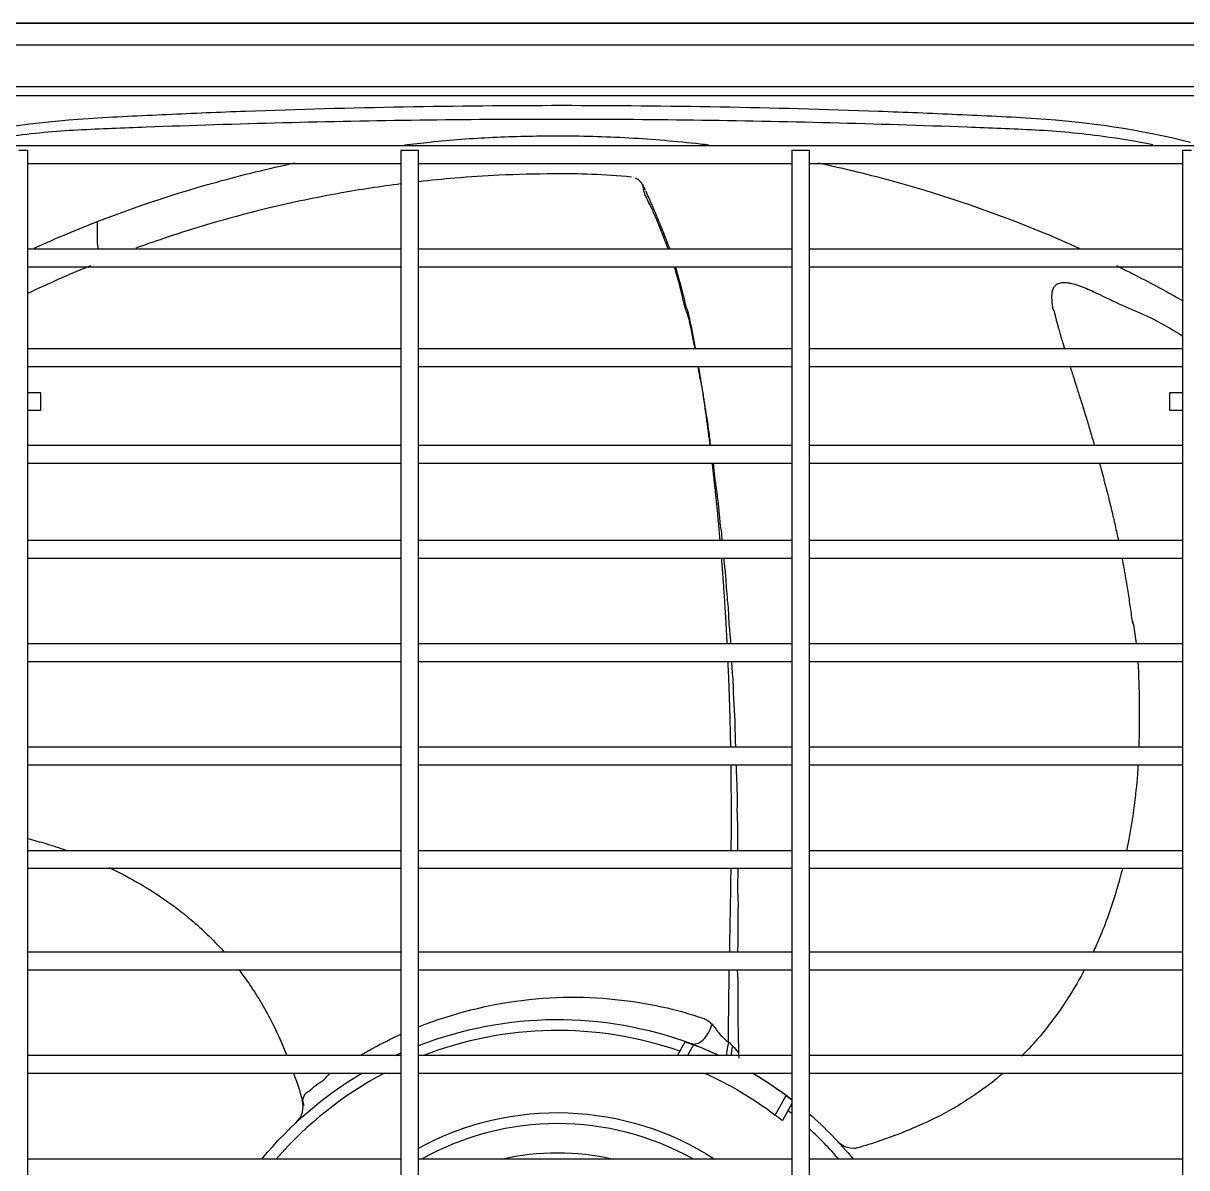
# Model space of a CAD drawing. Extents: x 58467 to 79089, y -33726 to -17391.
# Drawn here: x 78310.52 to 78336.95, y -19117.69 to -19091.69 of the extents above; entities that cross this region are included whole.
import ezdxf

# ---------------------------------------------------------------- set-up
doc = ezdxf.new("R2010")
doc.units = 0
doc.header["$LTSCALE"] = 100

# ---------------------------------------------------------------- blocks, each defined once
blk = doc.blocks.new('ZSGT')
at = {"color": 3}
for p, q in [((40323.672, -24502.831, -3.539), (40255.667, -24502.831, -3.539)), ((40255.667, -24502.831, -3.539), (40323.719, -24502.831, -3.539)), ((40323.672, -24502.831, -3.539), (40255.667, -24502.831, -3.539)), ((40323.719, -24503.331, -3.539), (40255.667, -24503.331, -3.539)), ((40262.103, -24504.271, -3.539), (40311.158, -24504.271, -3.539)), ((40311.07, -24504.483, -3.539), (40262.255, -24504.483, -3.539)), ((40309.327, -24505.617, -3.539), (40263.934, -24505.617, -3.539)), ((40273.312, -24505.717, -3.539), (40273.512, -24505.717, -3.539)), ((40273.512, -24624.08, -3.539), (40273.512, -24505.717, -3.539)), ((40281.991, -24505.717, -3.539), (40281.991, -24624.08, -3.539)), ((40281.991, -24505.717, -3.539), (40282.191, -24505.717, -3.539)), ((40282.191, -24505.717, -3.539), (40282.391, -24505.717, -3.539)), ((40282.391, -24624.08, -3.539), (40282.391, -24505.717, -3.539)), ((40290.87, -24505.717, -3.539), (40290.87, -24624.08, -3.539)), ((40290.87, -24505.717, -3.539), (40291.07, -24505.717, -3.539)), ((40291.07, -24505.717, -3.539), (40291.27, -24505.717, -3.539)), ((40291.27, -24624.08, -3.539), (40291.27, -24505.717, -3.539)), ((40299.748, -24505.717, -3.539), (40299.748, -24624.08, -3.539)), ((40299.748, -24505.717, -3.539), (40299.948, -24505.717, -3.539)), ((40273.512, -24506.017, -3.539), (40281.992, -24506.017, -3.539)), ((40282.391, -24506.017, -3.539), (40290.87, -24506.017, -3.539)), ((40291.269, -24506.017, -3.539), (40299.748, -24506.017, -3.539)), ((40275.098, -24507.86, -3.539), (40275.098, -24507.361, -3.539)), ((40281.992, -24507.966, -3.539), (40273.512, -24507.966, -3.539)), ((40290.87, -24507.966, -3.539), (40282.391, -24507.966, -3.539)), ((40299.748, -24507.966, -3.539), (40291.269, -24507.966, -3.539)), ((40273.512, -24508.366, -3.539), (40281.992, -24508.366, -3.539)), ((40282.391, -24508.366, -3.539), (40290.87, -24508.366, -3.539)), ((40291.269, -24508.366, -3.539), (40299.748, -24508.366, -3.539)), ((40281.991, -24510.226, -3.539), (40273.513, -24510.226, -3.539)), ((40290.87, -24510.226, -3.539), (40282.391, -24510.226, -3.539)), ((40299.748, -24510.226, -3.539), (40291.27, -24510.226, -3.539)), ((40273.513, -24510.626, -3.539), (40281.991, -24510.626, -3.539)), ((40282.391, -24510.626, -3.539), (40290.87, -24510.626, -3.539)), ((40291.27, -24510.626, -3.539), (40299.748, -24510.626, -3.539)), ((40273.812, -24511.225, -3.539), (40273.512, -24511.225, -3.539)), ((40299.748, -24511.225, -3.539), (40299.448, -24511.225, -3.539)), ((40299.448, -24511.225, -3.539), (40299.448, -24511.625, -3.539)), ((40273.512, -24511.625, -3.539), (40273.812, -24511.625, -3.539)), ((40299.448, -24511.625, -3.539), (40299.748, -24511.625, -3.539)), ((40281.992, -24512.425, -3.539), (40273.513, -24512.425, -3.539)), ((40290.869, -24512.425, -3.539), (40282.392, -24512.425, -3.539)), ((40299.748, -24512.425, -3.539), (40291.269, -24512.425, -3.539)), ((40273.513, -24512.825, -3.539), (40281.992, -24512.825, -3.539)), ((40282.392, -24512.825, -3.539), (40290.869, -24512.825, -3.539)), ((40291.269, -24512.825, -3.539), (40299.748, -24512.825, -3.539)), ((40281.992, -24514.582, -3.539), (40273.513, -24514.582, -3.539)), ((40290.869, -24514.582, -3.539), (40282.392, -24514.582, -3.539)), ((40299.748, -24514.582, -3.539), (40291.269, -24514.582, -3.539)), ((40273.513, -24514.982, -3.539), (40281.992, -24514.982, -3.539)), ((40282.392, -24514.982, -3.539), (40290.869, -24514.982, -3.539)), ((40291.269, -24514.982, -3.539), (40299.748, -24514.982, -3.539)), ((40281.992, -24516.931, -3.539), (40273.513, -24516.931, -3.539)), ((40290.869, -24516.931, -3.539), (40282.392, -24516.931, -3.539)), ((40299.748, -24516.931, -3.539), (40291.269, -24516.931, -3.539)), ((40273.513, -24517.331, -3.539), (40281.992, -24517.331, -3.539)), ((40282.392, -24517.331, -3.539), (40290.869, -24517.331, -3.539)), ((40291.269, -24517.331, -3.539), (40299.748, -24517.331, -3.539)), ((40281.992, -24519.281, -3.539), (40273.513, -24519.281, -3.539)), ((40290.869, -24519.281, -3.539), (40282.392, -24519.281, -3.539)), ((40299.748, -24519.281, -3.539), (40291.269, -24519.281, -3.539)), ((40273.513, -24519.681, -3.539), (40281.992, -24519.681, -3.539)), ((40282.392, -24519.681, -3.539), (40290.869, -24519.681, -3.539)), ((40291.269, -24519.681, -3.539), (40299.748, -24519.681, -3.539)), ((40281.992, -24521.631, -3.539), (40273.513, -24521.631, -3.539)), ((40290.869, -24521.631, -3.539), (40282.392, -24521.631, -3.539)), ((40299.748, -24521.631, -3.539), (40291.269, -24521.631, -3.539)), ((40273.513, -24522.031, -3.539), (40281.992, -24522.031, -3.539)), ((40282.392, -24522.031, -3.539), (40290.869, -24522.031, -3.539)), ((40291.269, -24522.031, -3.539), (40299.748, -24522.031, -3.539)), ((40281.992, -24523.937, -3.539), (40273.513, -24523.937, -3.539)), ((40290.869, -24523.937, -3.539), (40282.392, -24523.937, -3.539)), ((40299.748, -24523.937, -3.539), (40291.269, -24523.937, -3.539)), ((40273.513, -24524.337, -3.539), (40281.992, -24524.337, -3.539)), ((40282.392, -24524.337, -3.539), (40290.869, -24524.337, -3.539)), ((40287.545, -24524.342, -3.539), (40287.547, -24524.337, -3.539)), ((40287.545, -24524.342, -3.539), (40287.547, -24524.337, -3.539)), ((40291.269, -24524.337, -3.539), (40299.748, -24524.337, -3.539)), ((40288.272, -24526.287, -3.539), (40288.445, -24525.972, -3.539)), ((40288.635, -24526.042, -3.539), (40288.501, -24526.287, -3.539)), ((40281.992, -24526.287, -3.539), (40273.513, -24526.287, -3.539)), ((40290.869, -24526.287, -3.539), (40282.392, -24526.287, -3.539)), ((40299.748, -24526.287, -3.539), (40291.269, -24526.287, -3.539)), ((40273.513, -24526.687, -3.539), (40281.992, -24526.687, -3.539)), ((40282.392, -24526.687, -3.539), (40290.869, -24526.687, -3.539)), ((40291.269, -24526.687, -3.539), (40299.748, -24526.687, -3.539)), ((40290.496, -24527.639, -3.539), (40290.739, -24527.196, -3.539)), ((40290.87, -24527.373, -3.539), (40290.656, -24527.763, -3.539)), ((40279.62, -24527.798, -3.539), (40279.631, -24527.788, -3.539)), ((40291.906, -24528.23, -3.539), (40291.924, -24528.25, -3.539)), ((40281.992, -24528.636, -3.539), (40273.513, -24528.636, -3.539)), ((40290.869, -24528.636, -3.539), (40282.392, -24528.636, -3.539)), ((40299.748, -24528.636, -3.539), (40291.269, -24528.636, -3.539))]:
    blk.add_line(p, q, dxfattribs=at)
for centre, radius, start, end in [((40275.598, -24507.86, -3.539), 0.5, 180, 192.3062), ((40285.547, -24534.165, -3.539), 8.449, 70.7868, 111.1705), ((40285.547, -24534.165, -3.539), 8.691, 65.0266, 69.1851), ((40285.547, -24534.165, -3.539), 8.449, 117.7268, 139.1255), ((40285.547, -24534.165, -3.539), 8.691, 53.3149, 59.3716), ((40285.547, -24534.165, -3.539), 8.449, 50.9474, 51.7132), ((40285.547, -24534.165, -3.539), 6.332, 60.8231, 119.1769), ((40285.547, -24534.165, -3.539), 8.449, 40.8737, 47.3624)]:
    blk.add_arc(centre, radius, start, end, dxfattribs=at)
at = {"color": 3, "extrusion": (0, 0, -1)}
for radius, start, end in [(8.699, 68.7281, 110.4357), (8.699, 64.9195, 65.8727), (8.699, 39.4651, 59.2876), (8.191, 114.0687, 127.1733), (8.699, 120.7139, 127.7283), (6.582, 61.3463, 122.8556), (8.699, 131.1398, 140.5364), (5.671, 77.13, 102.8588)]:
    blk.add_arc((-40285.547, -24534.165, 3.539), radius, start, end, dxfattribs=at)
at = {"color": 3, "extrusion": (5.39034e-06, 5.03151e-06, 1)}
blk.add_arc((40279.269, -24527.442, -3.447), 0.5, 313.0877, 16.4677, dxfattribs=at)
at = {"color": 3, "extrusion": (5.64183e-06, -6.04419e-06, 1)}
blk.add_arc((40292.27, -24527.888, -3.162), 0.5, 223.0877, 286.4734, dxfattribs=at)
at = {"color": 3}
for centre, major_axis, ratio, start_param, end_param in [((40288.759, -24525.546, -3.539), (-0.175, -0.468), 0.588101, 0, 1.726902), ((40289.818, -24526.019, -3.539), (0.232, 0.443), 0.512974, 1.938544, 2.458256)]:
    blk.add_ellipse(centre, major_axis=major_axis, ratio=ratio, start_param=start_param, end_param=end_param, dxfattribs=at)
for points, knots in [([(40271.369, -24505.531, -3.539), (40272.522, -24505.244, -3.539), (40273.694, -24505.065, -3.539), (40275.478, -24504.955, -3.539), (40276.075, -24504.928, -3.539), (40277.268, -24504.873, -3.539), (40277.865, -24504.848, -3.539), (40280.853, -24504.739, -3.539), (40283.25, -24504.696, -3.539), (40285.647, -24504.695, -3.539)], [0, 0, 0, 0, 0.25, 0.25, 0.375, 0.375, 0.5, 0.5, 1, 1, 1, 1]), ([(40285.647, -24504.695, -3.539), (40288.044, -24504.696, -3.539), (40290.44, -24504.739, -3.539), (40293.433, -24504.849, -3.539), (40294.031, -24504.873, -3.539), (40295.226, -24504.929, -3.539), (40295.824, -24504.955, -3.539), (40297.61, -24505.066, -3.539), (40298.779, -24505.245, -3.539), (40299.925, -24505.531, -3.539)], [0, 0, 0, 0, 0.5, 0.5, 0.625, 0.625, 0.75, 0.75, 1, 1, 1, 1]), ([(40285.527, -24505.014, -3.539), (40283.454, -24505.015, -3.539), (40281.381, -24505.042, -3.539), (40278.273, -24505.122, -3.539), (40277.237, -24505.154, -3.539), (40275.684, -24505.214, -3.539), (40275.166, -24505.231, -3.539), (40274.133, -24505.286, -3.539), (40273.621, -24505.334, -3.539), (40272.737, -24505.454, -3.539), (40272.365, -24505.515, -3.539), (40271.995, -24505.588, -3.539)], [0, 0, 0, 0, 0.45798, 0.45798, 0.686971, 0.686971, 0.801466, 0.801466, 0.915961, 0.915961, 1, 1, 1, 1]), ([(40299.072, -24505.591, -3.539), (40298.697, -24505.517, -3.539), (40298.32, -24505.454, -3.539), (40297.432, -24505.334, -3.539), (40296.919, -24505.286, -3.539), (40295.887, -24505.231, -3.539), (40295.369, -24505.214, -3.539), (40293.816, -24505.154, -3.539), (40292.78, -24505.122, -3.539), (40289.672, -24505.042, -3.539), (40287.6, -24505.015, -3.539), (40285.527, -24505.014, -3.539)], [0, 0, 0, 0, 0.085061, 0.085061, 0.199428, 0.199428, 0.313796, 0.313796, 0.54253, 0.54253, 1, 1, 1, 1]), ([(40282.069, -24505.593, -3.539), (40282.263, -24505.57, -3.539), (40282.931, -24505.496, -3.539), (40284.083, -24505.406, -3.539), (40285.044, -24505.392, -3.539), (40285.527, -24505.385, -3.539)], [0, 0, 0, 0, 0.16864, 0.581968, 1, 1, 1, 1]), ([(40285.527, -24505.385, -3.539), (40285.802, -24505.388, -3.539), (40286.35, -24505.392, -3.539), (40287.169, -24505.429, -3.539), (40287.981, -24505.486, -3.539), (40288.585, -24505.546, -3.539), (40288.919, -24505.585, -3.539), (40288.984, -24505.593, -3.539)], [0, 0, 0, 0, 0.238005, 0.47449, 0.709453, 0.942891, 1, 1, 1, 1]), ([(40273.656, -24507.939, -3.539), (40273.695, -24507.921, -3.539), (40273.967, -24507.799, -3.539), (40275.319, -24507.218, -3.539), (40277.252, -24506.552, -3.539), (40278.984, -24506.13, -3.539), (40279.581, -24506.004, -3.539)], [0, 0, 0, 0, 0.02049, 0.143703, 0.707183, 1, 1, 1, 1]), ([(40291.468, -24506.003, -3.539), (40292.06, -24506.128, -3.539), (40293.795, -24506.55, -3.539), (40295.77, -24507.23, -3.539), (40297.126, -24507.816, -3.539), (40297.399, -24507.939, -3.539)], [0, 0, 0, 0, 0.290837, 0.856482, 1, 1, 1, 1]), ([(40287.23, -24506.327, -3.539), (40286.927, -24506.297, -3.539), (40286.335, -24506.254, -3.539), (40285.333, -24506.249, -3.539), (40284.3, -24506.273, -3.539), (40283.277, -24506.34, -3.539), (40282.668, -24506.4, -3.539), (40282.391, -24506.431, -3.539)], [0, 0, 0, 0, 0.182857, 0.35926, 0.617017, 0.825344, 1, 1, 1, 1]), ([(40287.544, -24506.616, -3.539), (40287.527, -24506.584, -3.539), (40287.491, -24506.52, -3.539), (40287.45, -24506.446, -3.539), (40287.395, -24506.397, -3.539), (40287.344, -24506.363, -3.539), (40287.316, -24506.349, -3.539)], [0, 0, 0, 0, 0.181976, 0.413188, 0.708779, 1, 1, 1, 1]), ([(40281.991, -24506.48, -3.539), (40281.528, -24506.539, -3.539), (40280.535, -24506.691, -3.539), (40278.739, -24507.066, -3.539), (40277.191, -24507.51, -3.539), (40276.176, -24507.866, -3.539), (40275.965, -24507.942, -3.539)], [0, 0, 0, 0, 0.230715, 0.496584, 0.895571, 1, 1, 1, 1]), ([(40288.066, -24507.967, -3.539), (40288.055, -24507.935, -3.539), (40287.968, -24507.697, -3.539), (40287.836, -24507.374, -3.539), (40287.68, -24507.017, -3.539), (40287.591, -24506.838, -3.539), (40287.537, -24506.726, -3.539), (40287.505, -24506.638, -3.539), (40287.497, -24506.546, -3.539), (40287.488, -24506.5, -3.539), (40287.486, -24506.482, -3.539)], [0, 0, 0, 0, 0.054722, 0.413265, 0.565134, 0.700229, 0.769577, 0.820811, 0.901304, 1, 1, 1, 1]), ([(40288.1, -24507.966, -3.539), (40288.098, -24507.959, -3.539), (40288.083, -24507.917, -3.539), (40288.059, -24507.852, -3.539), (40288.03, -24507.773, -3.539), (40288, -24507.695, -3.539), (40287.971, -24507.619, -3.539), (40287.936, -24507.532, -3.539), (40287.906, -24507.458, -3.539), (40287.877, -24507.386, -3.539), (40287.851, -24507.325, -3.539), (40287.826, -24507.264, -3.539), (40287.797, -24507.197, -3.539), (40287.768, -24507.13, -3.539), (40287.74, -24507.065, -3.539), (40287.718, -24507.013, -3.539), (40287.694, -24506.958, -3.539), (40287.674, -24506.912, -3.539), (40287.651, -24506.858, -3.539), (40287.633, -24506.817, -3.539), (40287.612, -24506.77, -3.539), (40287.594, -24506.729, -3.539), (40287.579, -24506.694, -3.539), (40287.562, -24506.656, -3.539), (40287.555, -24506.641, -3.539), (40287.553, -24506.636, -3.539)], [0, 0, 0, 0, 0.013184, 0.076179, 0.118176, 0.160173, 0.223168, 0.265165, 0.32816, 0.370157, 0.412154, 0.454151, 0.496147, 0.559143, 0.60114, 0.643136, 0.685133, 0.72713, 0.769127, 0.811124, 0.853121, 0.895118, 0.937114, 0.979111, 1, 1, 1, 1]), ([(40274.938, -24508.339, -3.539), (40274.69, -24508.441, -3.539), (40274.213, -24508.644, -3.539), (40273.737, -24508.862, -3.539), (40273.509, -24508.971, -3.539)], [0, 0, 0, 0, 0.520207, 1, 1, 1, 1]), ([(40288.674, -24510.221, -3.539), (40288.665, -24510.177, -3.539), (40288.624, -24509.983, -3.539), (40288.587, -24509.789, -3.539), (40288.511, -24509.438, -3.539), (40288.447, -24509.324, -3.539), (40288.396, -24509.088, -3.539), (40288.356, -24508.907, -3.539), (40288.309, -24508.725, -3.539), (40288.266, -24508.579, -3.539), (40288.238, -24508.483, -3.539), (40288.219, -24508.421, -3.539), (40288.208, -24508.387, -3.539), (40288.202, -24508.369, -3.539)], [0, 0, 0, 0, 0.069935, 0.324368, 0.375737, 0.555953, 0.632284, 0.714834, 0.803633, 0.897292, 0.950384, 0.973119, 1, 1, 1, 1]), ([(40288.684, -24510.219, -3.539), (40288.684, -24510.216, -3.539), (40288.673, -24510.158, -3.539), (40288.657, -24510.073, -3.539), (40288.631, -24509.936, -3.539), (40288.61, -24509.827, -3.539), (40288.583, -24509.692, -3.539), (40288.56, -24509.584, -3.539), (40288.535, -24509.464, -3.539), (40288.512, -24509.358, -3.539), (40288.485, -24509.329, -3.539), (40288.458, -24509.21, -3.539), (40288.433, -24509.105, -3.539), (40288.407, -24509, -3.539), (40288.381, -24508.896, -3.539), (40288.354, -24508.793, -3.539), (40288.326, -24508.691, -3.539), (40288.298, -24508.591, -3.539), (40288.27, -24508.492, -3.539), (40288.248, -24508.419, -3.539), (40288.236, -24508.38, -3.539), (40288.232, -24508.366, -3.539)], [0, 0, 0, 0, 0.003473, 0.084564, 0.125109, 0.2062, 0.246746, 0.327836, 0.368382, 0.4292, 0.490018, 0.550836, 0.611654, 0.6522, 0.713018, 0.773836, 0.814381, 0.875199, 0.936017, 0.976563, 1, 1, 1, 1]), ([(40298.246, -24508.338, -3.539), (40298.629, -24508.526, -3.539), (40299.136, -24508.789, -3.539), (40299.635, -24509.067, -3.539), (40299.761, -24509.138, -3.539)], [0, 0, 0, 0, 0.747188, 1, 1, 1, 1]), ([(40299.753, -24509.946, -3.539), (40299.486, -24509.774, -3.539), (40299.034, -24509.508, -3.539), (40298.377, -24509.253, -3.539), (40297.895, -24509.011, -3.539), (40297.482, -24508.821, -3.539), (40297.212, -24508.732, -3.539), (40297.009, -24508.723, -3.539), (40296.918, -24508.747, -3.539), (40296.86, -24508.783, -3.539), (40296.817, -24508.828, -3.539), (40296.798, -24508.868, -3.539), (40296.791, -24508.899, -3.539)], [0, 0, 0, 0, 0.285729, 0.472156, 0.665521, 0.767672, 0.867545, 0.908718, 0.944194, 0.959349, 0.972834, 1, 1, 1, 1]), ([(40296.794, -24508.886, -3.539), (40296.79, -24508.901, -3.539), (40296.784, -24508.926, -3.539), (40296.778, -24508.957, -3.539), (40296.774, -24509.002, -3.539), (40296.773, -24509.039, -3.539), (40296.773, -24509.082, -3.539), (40296.776, -24509.134, -3.539), (40296.78, -24509.179, -3.539), (40296.788, -24509.239, -3.539), (40296.796, -24509.291, -3.539), (40296.807, -24509.354, -3.539), (40296.819, -24509.324, -3.539), (40296.836, -24509.4, -3.539), (40296.854, -24509.479, -3.539), (40296.875, -24509.56, -3.539), (40296.894, -24509.633, -3.539), (40296.913, -24509.707, -3.539), (40296.938, -24509.795, -3.539), (40296.964, -24509.886, -3.539), (40296.996, -24509.992, -3.539), (40297.024, -24510.087, -3.539), (40297.049, -24510.17, -3.539), (40297.062, -24510.212, -3.539), (40297.066, -24510.225, -3.539)], [0, 0, 0, 0, 0.062879, 0.105521, 0.148163, 0.190805, 0.233447, 0.276089, 0.318731, 0.361373, 0.404015, 0.446657, 0.489299, 0.531941, 0.595904, 0.638546, 0.681188, 0.72383, 0.766472, 0.830435, 0.873077, 0.93704, 0.979682, 1, 1, 1, 1]), ([(40289.03, -24512.426, -3.539), (40289.028, -24512.413, -3.539), (40289.018, -24512.343, -3.539), (40289.004, -24512.209, -3.539), (40288.972, -24511.959, -3.539), (40288.925, -24511.695, -3.539), (40288.89, -24511.472, -3.539), (40288.865, -24511.287, -3.539), (40288.838, -24511.119, -3.539), (40288.791, -24510.917, -3.539), (40288.763, -24510.741, -3.539), (40288.747, -24510.637, -3.539), (40288.745, -24510.626, -3.539)], [0, 0, 0, 0, 0.0204, 0.107202, 0.200873, 0.403072, 0.589254, 0.661717, 0.721758, 0.842147, 0.982778, 1, 1, 1, 1]), ([(40289.017, -24512.427, -3.539), (40289.012, -24512.387, -3.539), (40289.001, -24512.302, -3.539), (40288.984, -24512.17, -3.539), (40288.966, -24512.034, -3.539), (40288.948, -24511.899, -3.539), (40288.928, -24511.751, -3.539), (40288.909, -24511.619, -3.539), (40288.888, -24511.474, -3.539), (40288.871, -24511.358, -3.539), (40288.85, -24511.213, -3.539), (40288.83, -24511.083, -3.539), (40288.807, -24510.94, -3.539), (40288.786, -24510.811, -3.539), (40288.769, -24510.706, -3.539), (40288.759, -24510.644, -3.539), (40288.755, -24510.626, -3.539)], [0, 0, 0, 0, 0.063846, 0.137211, 0.210576, 0.283941, 0.357305, 0.455125, 0.504035, 0.601855, 0.650765, 0.748585, 0.821949, 0.895314, 0.968679, 1, 1, 1, 1]), ([(40297.192, -24510.624, -3.539), (40297.201, -24510.653, -3.539), (40297.225, -24510.728, -3.539), (40297.263, -24510.85, -3.539), (40297.303, -24510.976, -3.539), (40297.342, -24511.099, -3.539), (40297.383, -24511.227, -3.539), (40297.424, -24511.357, -3.539), (40297.465, -24511.49, -3.539), (40297.507, -24511.624, -3.539), (40297.549, -24511.76, -3.539), (40297.591, -24511.898, -3.539), (40297.632, -24512.036, -3.539), (40297.679, -24512.193, -3.539), (40297.717, -24512.322, -3.539), (40297.739, -24512.399, -3.539), (40297.746, -24512.424, -3.539)], [0, 0, 0, 0, 0.053389, 0.135929, 0.218468, 0.273495, 0.356035, 0.438575, 0.493601, 0.576141, 0.658681, 0.713708, 0.796247, 0.878787, 0.961327, 1, 1, 1, 1]), ([(40273.812, -24511.625, -3.539), (40273.812, -24511.625, -3.539), (40273.812, -24511.623, -3.539), (40273.812, -24511.614, -3.539), (40273.812, -24511.605, -3.539), (40273.812, -24511.581, -3.539), (40273.812, -24511.566, -3.539), (40273.812, -24511.531, -3.539), (40273.812, -24511.51, -3.539), (40273.812, -24511.468, -3.539), (40273.812, -24511.445, -3.539), (40273.812, -24511.4, -3.539), (40273.812, -24511.378, -3.539), (40273.812, -24511.336, -3.539), (40273.812, -24511.316, -3.539), (40273.812, -24511.281, -3.539), (40273.812, -24511.266, -3.539), (40273.812, -24511.243, -3.539), (40273.812, -24511.234, -3.539), (40273.812, -24511.226, -3.539), (40273.812, -24511.225, -3.539), (40273.812, -24511.225, -3.539)], [0, 0, 0, 0, 0.072796, 0.072796, 0.180355, 0.180355, 0.287914, 0.287914, 0.395473, 0.395473, 0.503031, 0.503031, 0.61059, 0.61059, 0.718149, 0.718149, 0.825708, 0.825708, 0.933267, 0.933267, 1, 1, 1, 1]), ([(40289.244, -24514.584, -3.539), (40289.242, -24514.567, -3.539), (40289.235, -24514.487, -3.539), (40289.225, -24514.377, -3.539), (40289.211, -24514.22, -3.539), (40289.198, -24514.078, -3.539), (40289.183, -24513.919, -3.539), (40289.168, -24513.776, -3.539), (40289.154, -24513.634, -3.539), (40289.138, -24513.478, -3.539), (40289.123, -24513.34, -3.539), (40289.107, -24513.188, -3.539), (40289.091, -24513.051, -3.539), (40289.076, -24512.92, -3.539), (40289.068, -24512.85, -3.539), (40289.065, -24512.825, -3.539)], [0, 0, 0, 0, 0.028017, 0.134196, 0.187285, 0.293464, 0.373098, 0.452732, 0.532366, 0.612, 0.718179, 0.771268, 0.877447, 0.957081, 1, 1, 1, 1]), ([(40289.292, -24514.584, -3.539), (40289.291, -24514.568, -3.539), (40289.287, -24514.515, -3.539), (40289.274, -24514.373, -3.539), (40289.239, -24514.155, -3.539), (40289.22, -24513.9, -3.539), (40289.197, -24513.673, -3.539), (40289.166, -24513.443, -3.539), (40289.133, -24513.215, -3.539), (40289.111, -24512.998, -3.539), (40289.095, -24512.857, -3.539), (40289.091, -24512.826, -3.539)], [0, 0, 0, 0, 0.026625, 0.086224, 0.216151, 0.379674, 0.473035, 0.573734, 0.780901, 0.950937, 1, 1, 1, 1]), ([(40297.859, -24512.824, -3.539), (40297.86, -24512.826, -3.539), (40297.87, -24512.863, -3.539), (40297.9, -24512.973, -3.539), (40297.939, -24513.117, -3.539), (40297.987, -24513.3, -3.539), (40298.025, -24513.447, -3.539), (40298.067, -24513.616, -3.539), (40298.105, -24513.767, -3.539), (40298.146, -24513.94, -3.539), (40298.186, -24514.113, -3.539), (40298.226, -24514.286, -3.539), (40298.259, -24514.441, -3.539), (40298.28, -24514.538, -3.539), (40298.288, -24514.577, -3.539)], [0, 0, 0, 0, 0.002684, 0.066908, 0.195355, 0.259579, 0.388026, 0.45225, 0.548585, 0.64492, 0.741256, 0.837591, 0.933927, 1, 1, 1, 1]), ([(40289.403, -24516.921, -3.539), (40289.402, -24516.898, -3.539), (40289.397, -24516.809, -3.539), (40289.391, -24516.689, -3.539), (40289.382, -24516.527, -3.539), (40289.374, -24516.382, -3.539), (40289.364, -24516.22, -3.539), (40289.354, -24516.059, -3.539), (40289.345, -24515.914, -3.539), (40289.334, -24515.752, -3.539), (40289.324, -24515.605, -3.539), (40289.312, -24515.441, -3.539), (40289.301, -24515.294, -3.539), (40289.29, -24515.149, -3.539), (40289.282, -24515.048, -3.539), (40289.278, -24514.994, -3.539), (40289.277, -24514.987, -3.539)], [0, 0, 0, 0, 0.035053, 0.135553, 0.185802, 0.286301, 0.361675, 0.43705, 0.537549, 0.587798, 0.688297, 0.763672, 0.839046, 0.91442, 0.989795, 1, 1, 1, 1]), ([(40289.489, -24516.931, -3.539), (40289.489, -24516.93, -3.539), (40289.48, -24516.814, -3.539), (40289.46, -24516.616, -3.539), (40289.445, -24516.403, -3.539), (40289.438, -24516.229, -3.539), (40289.429, -24516.066, -3.539), (40289.401, -24515.855, -3.539), (40289.387, -24515.623, -3.539), (40289.373, -24515.405, -3.539), (40289.353, -24515.196, -3.539), (40289.337, -24515.061, -3.539), (40289.327, -24514.979, -3.539)], [0, 0, 0, 0, 0.001003, 0.175577, 0.336729, 0.400183, 0.452324, 0.558124, 0.692378, 0.769859, 0.852982, 1, 1, 1, 1]), ([(40298.369, -24514.978, -3.539), (40298.37, -24514.979, -3.539), (40298.385, -24515.056, -3.539), (40298.407, -24515.173, -3.539), (40298.442, -24515.367, -3.539), (40298.472, -24515.543, -3.539), (40298.504, -24515.741, -3.539), (40298.532, -24515.92, -3.539), (40298.559, -24516.102, -3.539), (40298.584, -24516.284, -3.539), (40298.6, -24516.405, -3.539), (40298.607, -24516.466, -3.539)], [0, 0, 0, 0, 0.000398, 0.160308, 0.240263, 0.400174, 0.520106, 0.640039, 0.759972, 0.879905, 1, 1, 1, 1]), ([(40298.614, -24516.414, -3.539), (40298.619, -24516.443, -3.539), (40298.652, -24516.613, -3.539), (40298.677, -24516.784, -3.539), (40298.694, -24516.927, -3.539)], [0, 0, 0, 0, 0.174109, 1, 1, 1, 1]), ([(40289.484, -24519.278, -3.539), (40289.483, -24519.233, -3.539), (40289.482, -24519.154, -3.539), (40289.479, -24519.008, -3.539), (40289.476, -24518.872, -3.539), (40289.471, -24518.703, -3.539), (40289.467, -24518.551, -3.539), (40289.462, -24518.386, -3.539), (40289.458, -24518.238, -3.539), (40289.453, -24518.091, -3.539), (40289.447, -24517.927, -3.539), (40289.442, -24517.78, -3.539), (40289.435, -24517.616, -3.539), (40289.429, -24517.478, -3.539), (40289.425, -24517.372, -3.539), (40289.423, -24517.332, -3.539)], [0, 0, 0, 0, 0.070528, 0.121604, 0.223755, 0.274831, 0.376982, 0.453596, 0.530209, 0.606823, 0.683436, 0.785588, 0.836663, 0.938815, 1, 1, 1, 1]), ([(40289.601, -24519.281, -3.539), (40289.6, -24519.268, -3.539), (40289.593, -24519.161, -3.539), (40289.588, -24518.994, -3.539), (40289.586, -24518.773, -3.539), (40289.577, -24518.534, -3.539), (40289.557, -24518.281, -3.539), (40289.546, -24518.067, -3.539), (40289.543, -24517.894, -3.539), (40289.54, -24517.737, -3.539), (40289.52, -24517.552, -3.539), (40289.512, -24517.405, -3.539), (40289.509, -24517.332, -3.539)], [0, 0, 0, 0, 0.018343, 0.157453, 0.238031, 0.324289, 0.506652, 0.672833, 0.73751, 0.790122, 0.895489, 1, 1, 1, 1]), ([(40298.731, -24517.326, -3.539), (40298.753, -24517.645, -3.539), (40298.766, -24518.298, -3.539), (40298.764, -24518.95, -3.539), (40298.753, -24519.281, -3.539)], [0, 0, 0, 0, 0.49152, 1, 1, 1, 1]), ([(40289.495, -24521.633, -3.539), (40289.495, -24521.626, -3.539), (40289.495, -24521.587, -3.539), (40289.496, -24521.5, -3.539), (40289.497, -24521.37, -3.539), (40289.497, -24521.224, -3.539), (40289.498, -24521.078, -3.539), (40289.498, -24520.931, -3.539), (40289.498, -24520.783, -3.539), (40289.498, -24520.65, -3.539), (40289.498, -24520.499, -3.539), (40289.497, -24520.363, -3.539), (40289.496, -24520.195, -3.539), (40289.495, -24520.063, -3.539), (40289.493, -24519.898, -3.539), (40289.492, -24519.783, -3.539), (40289.491, -24519.7, -3.539), (40289.491, -24519.683, -3.539)], [0, 0, 0, 0, 0.010487, 0.061193, 0.137252, 0.213312, 0.289371, 0.365431, 0.44149, 0.517549, 0.568256, 0.669668, 0.720374, 0.821787, 0.872493, 0.973906, 1, 1, 1, 1]), ([(40289.647, -24521.626, -3.539), (40289.647, -24521.603, -3.539), (40289.644, -24521.477, -3.539), (40289.646, -24521.341, -3.539), (40289.648, -24521.179, -3.539), (40289.648, -24521.096, -3.539), (40289.638, -24520.943, -3.539), (40289.63, -24520.765, -3.539), (40289.635, -24520.548, -3.539), (40289.636, -24520.295, -3.539), (40289.621, -24520.008, -3.539), (40289.613, -24519.807, -3.539), (40289.612, -24519.693, -3.539), (40289.612, -24519.682, -3.539)], [0, 0, 0, 0, 0.038603, 0.211293, 0.242009, 0.269654, 0.324997, 0.458672, 0.537504, 0.623223, 0.806489, 0.981461, 1, 1, 1, 1]), ([(40298.735, -24519.681, -3.539), (40298.731, -24519.754, -3.539), (40298.695, -24520.304, -3.539), (40298.61, -24520.957, -3.539), (40298.495, -24521.531, -3.539), (40298.474, -24521.633, -3.539)], [0, 0, 0, 0, 0.111828, 0.842309, 1, 1, 1, 1]), ([(40273.516, -24521.356, -3.539), (40273.653, -24521.392, -3.539), (40273.942, -24521.472, -3.539), (40274.228, -24521.564, -3.539), (40274.378, -24521.616, -3.539)], [0, 0, 0, 0, 0.471851, 1, 1, 1, 1]), ([(40275.36, -24522.015, -3.539), (40275.605, -24522.13, -3.539), (40276.025, -24522.351, -3.539), (40276.649, -24522.747, -3.539), (40277.287, -24523.233, -3.539), (40277.732, -24523.662, -3.539), (40277.966, -24523.924, -3.539), (40277.976, -24523.935, -3.539)], [0, 0, 0, 0, 0.250799, 0.438254, 0.680606, 0.985878, 1, 1, 1, 1]), ([(40289.459, -24523.938, -3.539), (40289.459, -24523.913, -3.539), (40289.461, -24523.842, -3.539), (40289.462, -24523.737, -3.539), (40289.465, -24523.611, -3.539), (40289.468, -24523.485, -3.539), (40289.47, -24523.361, -3.539), (40289.472, -24523.236, -3.539), (40289.474, -24523.111, -3.539), (40289.477, -24522.986, -3.539), (40289.479, -24522.861, -3.539), (40289.481, -24522.735, -3.539), (40289.483, -24522.609, -3.539), (40289.485, -24522.465, -3.539), (40289.487, -24522.336, -3.539), (40289.489, -24522.188, -3.539), (40289.49, -24522.097, -3.539), (40289.491, -24522.038, -3.539), (40289.491, -24522.03, -3.539)], [0, 0, 0, 0, 0.040051, 0.114821, 0.164667, 0.239437, 0.314206, 0.364053, 0.438822, 0.513592, 0.563438, 0.638207, 0.712977, 0.762823, 0.862516, 0.912362, 0.987132, 1, 1, 1, 1]), ([(40289.644, -24523.937, -3.539), (40289.648, -24523.848, -3.539), (40289.66, -24523.563, -3.539), (40289.649, -24523.26, -3.539), (40289.654, -24523.013, -3.539), (40289.657, -24522.888, -3.539), (40289.655, -24522.705, -3.539), (40289.637, -24522.509, -3.539), (40289.65, -24522.242, -3.539), (40289.654, -24522.096, -3.539), (40289.655, -24522.029, -3.539)], [0, 0, 0, 0, 0.131646, 0.410876, 0.520141, 0.562705, 0.601468, 0.78581, 0.899724, 1, 1, 1, 1]), ([(40298.381, -24522.034, -3.539), (40298.339, -24522.204, -3.539), (40298.192, -24522.743, -3.539), (40297.966, -24523.38, -3.539), (40297.763, -24523.838, -3.539), (40297.713, -24523.943, -3.539)], [0, 0, 0, 0, 0.261577, 0.828831, 1, 1, 1, 1]), ([(40278.303, -24524.329, -3.539), (40278.369, -24524.415, -3.539), (40278.628, -24524.767, -3.539), (40279.018, -24525.408, -3.539), (40279.284, -24525.994, -3.539), (40279.4, -24526.284, -3.539)], [0, 0, 0, 0, 0.146134, 0.586198, 1, 1, 1, 1]), ([(40289.436, -24525.978, -3.539), (40289.436, -24525.962, -3.539), (40289.436, -24525.92, -3.539), (40289.435, -24525.836, -3.539), (40289.435, -24525.744, -3.539), (40289.435, -24525.65, -3.539), (40289.435, -24525.566, -3.539), (40289.435, -24525.485, -3.539), (40289.436, -24525.389, -3.539), (40289.437, -24525.289, -3.539), (40289.438, -24525.177, -3.539), (40289.439, -24525.079, -3.539), (40289.44, -24524.972, -3.539), (40289.442, -24524.872, -3.539), (40289.444, -24524.771, -3.539), (40289.445, -24524.656, -3.539), (40289.447, -24524.554, -3.539), (40289.449, -24524.442, -3.539), (40289.45, -24524.373, -3.539), (40289.451, -24524.334, -3.539)], [0, 0, 0, 0, 0.032149, 0.083522, 0.160582, 0.211955, 0.263329, 0.314702, 0.366075, 0.443135, 0.494509, 0.571569, 0.622942, 0.674316, 0.751376, 0.802749, 0.879809, 0.931182, 1, 1, 1, 1]), ([(40289.673, -24526.344, -3.539), (40289.666, -24526.149, -3.539), (40289.655, -24525.752, -3.539), (40289.652, -24525.33, -3.539), (40289.651, -24525.045, -3.539), (40289.652, -24524.922, -3.539), (40289.65, -24524.791, -3.539), (40289.653, -24524.682, -3.539), (40289.652, -24524.581, -3.539), (40289.647, -24524.466, -3.539), (40289.641, -24524.387, -3.539), (40289.638, -24524.335, -3.539)], [0, 0, 0, 0, 0.286213, 0.579725, 0.615099, 0.700692, 0.766378, 0.829652, 0.869632, 0.911891, 1, 1, 1, 1]), ([(40297.515, -24524.344, -3.539), (40297.452, -24524.464, -3.539), (40297.288, -24524.759, -3.539), (40296.965, -24525.268, -3.539), (40296.557, -24525.804, -3.539), (40296.238, -24526.151, -3.539), (40296.092, -24526.297, -3.539)], [0, 0, 0, 0, 0.167806, 0.420315, 0.746772, 1, 1, 1, 1]), ([(40282.392, -24525.633, -3.539), (40283.189, -24525.316, -3.539), (40283.983, -24525.125, -3.539), (40285.599, -24524.923, -3.539), (40286.41, -24524.946, -3.539), (40287.498, -24525.088, -3.539), (40287.839, -24525.153, -3.539), (40288.314, -24525.272, -3.539), (40288.467, -24525.315, -3.539), (40288.685, -24525.383, -3.539), (40288.759, -24525.409, -3.539), (40288.861, -24525.439, -3.539), (40288.893, -24525.452, -3.539), (40288.968, -24525.496, -3.539), (40289.013, -24525.526, -3.539), (40289.058, -24525.574, -3.539)], [0, 0, 0, 0, 0.302954, 0.302954, 0.651477, 0.651477, 0.825738, 0.825738, 0.912869, 0.912869, 0.956435, 0.956435, 0.978217, 0.978217, 1, 1, 1, 1]), ([(40289.058, -24525.574, -3.539), (40289.116, -24525.636, -3.539), (40289.166, -24525.72, -3.539), (40289.292, -24525.865, -3.539), (40289.368, -24525.926, -3.539), (40289.433, -24525.991, -3.539)], [0, 0, 0, 0, 0.5, 0.5, 1, 1, 1, 1]), ([(40281.076, -24526.274, -3.539), (40281.165, -24526.222, -3.539), (40281.255, -24526.172, -3.539), (40281.559, -24526.006, -3.539), (40281.775, -24525.899, -3.539), (40281.991, -24525.802, -3.539)], [0, 0, 0, 0, 0.29522, 0.29522, 1, 1, 1, 1]), ([(40288.445, -24525.972, -3.539), (40288.445, -24525.972, -3.539), (40288.449, -24525.973, -3.539), (40288.463, -24525.978, -3.539), (40288.473, -24525.982, -3.539), (40288.499, -24525.991, -3.539), (40288.515, -24525.997, -3.539), (40288.551, -24526.01, -3.539), (40288.571, -24526.017, -3.539), (40288.606, -24526.03, -3.539), (40288.621, -24526.036, -3.539), (40288.635, -24526.042, -3.539)], [0, 0, 0, 0, 0.211758, 0.211758, 0.423432, 0.423432, 0.636431, 0.636431, 0.852021, 0.852021, 1, 1, 1, 1]), ([(40289.219, -24526.286, -3.539), (40289.173, -24526.266, -3.539), (40289.127, -24526.245, -3.539), (40288.994, -24526.186, -3.539), (40288.908, -24526.148, -3.539), (40288.742, -24526.077, -3.539), (40288.663, -24526.044, -3.539), (40288.584, -24526.014, -3.539)], [0, 0, 0, 0, 0.218967, 0.218967, 0.624953, 0.624953, 1, 1, 1, 1]), ([(40289.433, -24525.991, -3.539), (40289.404, -24526.081, -3.539), (40289.389, -24526.167, -3.539), (40289.389, -24526.256, -3.539), (40289.39, -24526.274, -3.539), (40289.392, -24526.29, -3.539)], [0, 0, 0, 0, 0.78393, 0.78393, 1, 1, 1, 1]), ([(40289.436, -24525.978, -3.539), (40289.436, -24525.978, -3.539), (40289.436, -24525.978, -3.539), (40289.467, -24526.006, -3.539), (40289.496, -24526.037, -3.539), (40289.523, -24526.067, -3.539)], [0, 0, 0, 0, 0.000046, 0.000046, 1, 1, 1, 1]), ([(40289.523, -24526.067, -3.539), (40289.57, -24526.119, -3.539), (40289.614, -24526.169, -3.539), (40289.657, -24526.225, -3.539), (40289.667, -24526.235, -3.539), (40289.669, -24526.232, -3.539)], [0, 0, 0, 0, 0.677972, 0.677972, 1, 1, 1, 1]), ([(40279.755, -24527.306, -3.539), (40279.758, -24527.306, -3.539), (40279.761, -24527.302, -3.539), (40279.769, -24527.283, -3.539), (40279.773, -24527.266, -3.539), (40279.788, -24527.216, -3.539), (40279.8, -24527.181, -3.539), (40279.843, -24527.121, -3.539), (40279.876, -24527.107, -3.539), (40279.932, -24527.069, -3.539), (40279.958, -24527.048, -3.539), (40280.035, -24526.98, -3.539), (40280.09, -24526.939, -3.539), (40280.172, -24526.881, -3.539), (40280.201, -24526.865, -3.539), (40280.254, -24526.825, -3.539), (40280.277, -24526.799, -3.539), (40280.324, -24526.742, -3.539), (40280.35, -24526.714, -3.539), (40280.377, -24526.688, -3.539)], [0, 0, 0, 0, 0.041274, 0.041274, 0.097669, 0.097669, 0.210461, 0.210461, 0.323252, 0.323252, 0.436043, 0.436043, 0.661626, 0.661626, 0.774417, 0.774417, 0.887208, 0.887208, 1, 1, 1, 1]), ([(40295.664, -24526.694, -3.539), (40295.49, -24526.842, -3.539), (40295.049, -24527.184, -3.539), (40294.271, -24527.657, -3.539), (40293.316, -24528.081, -3.539), (40292.64, -24528.307, -3.539), (40292.289, -24528.404, -3.539)], [0, 0, 0, 0, 0.182173, 0.442327, 0.718068, 1, 1, 1, 1]), ([(40290.739, -24527.196, -3.539), (40290.757, -24527.209, -3.539), (40290.776, -24527.223, -3.539), (40290.81, -24527.249, -3.539), (40290.826, -24527.262, -3.539), (40290.852, -24527.281, -3.539), (40290.862, -24527.289, -3.539), (40290.871, -24527.296, -3.539)], [0, 0, 0, 0, 0.355398, 0.355398, 0.710856, 0.710856, 1, 1, 1, 1]), ([(40290.656, -24527.763, -3.539), (40290.656, -24527.763, -3.539), (40290.653, -24527.761, -3.539), (40290.641, -24527.752, -3.539), (40290.633, -24527.745, -3.539), (40290.611, -24527.728, -3.539), (40290.597, -24527.717, -3.539), (40290.567, -24527.694, -3.539), (40290.551, -24527.681, -3.539), (40290.521, -24527.658, -3.539), (40290.508, -24527.648, -3.539), (40290.496, -24527.639, -3.539)], [0, 0, 0, 0, 0.211356, 0.211356, 0.422617, 0.422617, 0.635365, 0.635365, 0.851032, 0.851032, 1, 1, 1, 1])]:
    blk.add_open_spline(points, degree=3, knots=knots, dxfattribs=at)
for points, degree in [([(40289.433, -24525.991, -3.539), (40289.435, -24525.987, -3.539), (40289.435, -24525.982, -3.539), (40289.435, -24525.978, -3.539)], 3), ([(40279.551, -24526.682, -3.539), (40279.638, -24526.925, -3.539), (40279.716, -24527.172, -3.539), (40279.785, -24527.423, -3.539)], 3), ([(40279.612, -24527.806, -3.539), (40279.607, -24527.811, -3.539), (40279.636, -24527.784, -3.539)], 2), ([(40291.906, -24528.23, -3.539), (40291.902, -24528.225, -3.539), (40291.928, -24528.254, -3.539)], 2)]:
    blk.add_open_spline(points, degree=degree, dxfattribs=at)

msp = doc.modelspace()

# ---------------------------------------------------------------- block references
msp.add_blockref('ZSGT', (38037.105, 5411.143))

doc.saveas('drawing.dxf')
